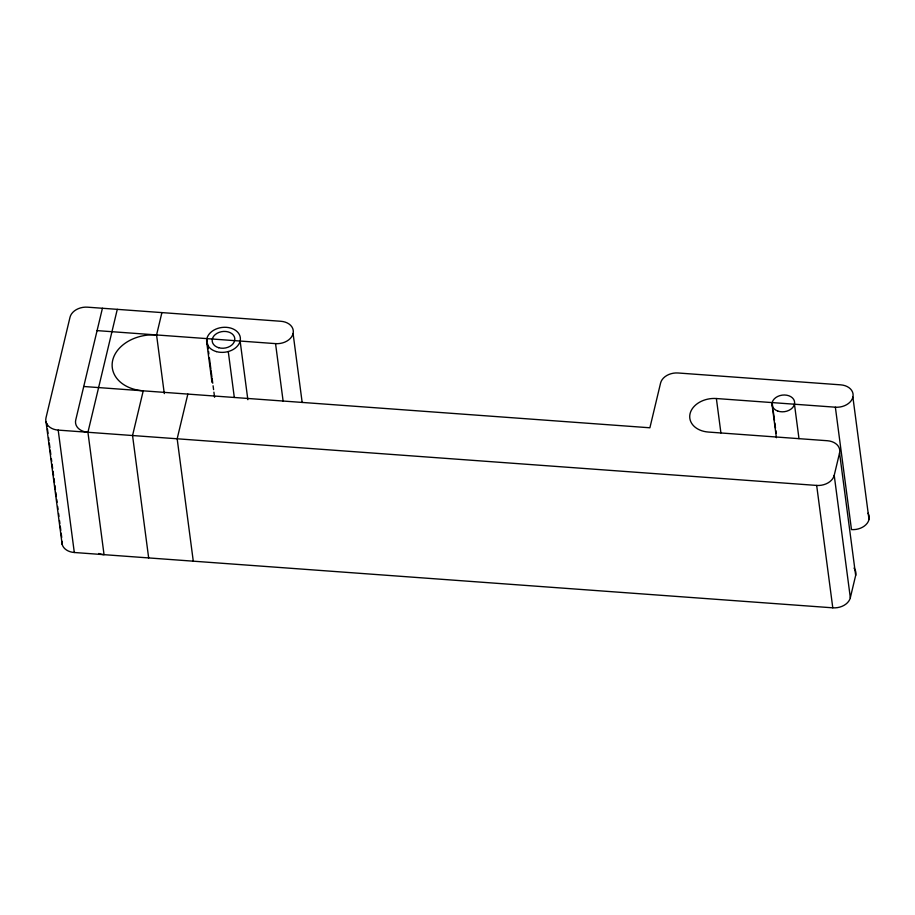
<?xml version="1.0" encoding="UTF-8"?>
<svg xmlns="http://www.w3.org/2000/svg" width="915" height="915" viewBox="0 0 915 915"><rect width="100%" height="100%" fill="white"/><g stroke="black" fill="none" stroke-linecap="round" stroke-linejoin="round"><path stroke-width="1.37" d="M102.423 308.263L75.728 420.019A15.166 11.152 -7.5 0 0 87.931 432.28L104.047 554.673A15.166 11.152 -7.5 0 1 98.763 553.484M87.931 432.28L117.292 309.339M164.288 393.599L156.568 334.947L161.909 312.598M187.85 394.091L177.167 438.788L193.282 561.181M61.923 541.245A15.166 11.152 -7.5 0 0 74.309 552.5L832.787 607.823A15.166 11.152 -7.5 0 0 850.332 597.735L834.217 475.343L839.558 452.994A15.166 11.152 -7.5 0 0 827.354 440.733L708.37 432.052A22.749 16.722 -7.5 0 1 690.07 413.66A22.749 16.722 -7.5 0 1 716.376 398.528L835.361 407.198A15.166 11.152 -7.5 0 0 852.894 397.11A15.166 11.152 -7.5 0 0 840.691 384.849L678.106 372.988A15.166 11.152 -7.5 0 0 660.573 383.088L649.89 427.785L83.734 386.496M850.332 597.735L855.674 575.386L839.558 452.994M97.082 330.612L275.552 343.628A15.166 11.152 -7.5 0 0 293.086 333.54A15.166 11.152 -7.5 0 0 280.894 321.279L87.554 307.177A15.166 11.152 -7.5 0 0 70.009 317.265L45.99 417.846A15.166 11.152 -7.5 0 0 58.194 430.107L74.309 552.5M58.194 430.107L816.672 485.43A15.166 11.152 -7.5 0 0 834.217 475.343M852.894 397.11L869.01 519.503M835.361 407.198L851.476 529.591A15.166 11.152 -7.5 0 0 865.956 524.684A15.166 11.152 -7.5 0 0 868.049 513.212M816.672 485.43L832.787 607.823M794.46 404.224L798.989 438.64M772.146 402.589L772.66 406.42M773.164 410.24L774.502 420.443M774.833 422.993L775.508 428.094M775.84 430.645L776.183 433.184M772.203 405.734L776.412 437.725M716.376 398.528L720.917 432.944M293.086 333.54L302.167 402.474M275.552 343.628L283.147 401.308M240.13 341.043L247.851 399.695M228.27 351.554L234.309 397.442M206.87 338.619L207.202 341.169M207.545 343.72L208.208 348.821M208.551 351.371L208.883 353.922M209.386 357.742L210.896 369.214M211.068 370.495L211.903 376.866M212.074 378.135L212.749 383.236M213.081 385.787L213.584 389.618M213.916 392.169L214.59 397.259M206.641 341.615L212.006 382.413M148.665 557.933L132.549 435.54L143.232 390.831A37.927 27.873 -7.5 0 1 112.717 360.178A37.927 27.873 -7.5 0 1 156.568 334.947M46.734 423.473L47.1 426.287M47.466 429.101L48.026 433.321M48.575 437.542L48.953 440.355M49.319 443.169L49.879 447.389M50.245 450.203L50.805 454.423M51.354 458.644L51.732 461.457M52.098 464.271L52.658 468.491M53.024 471.305L53.585 475.526M53.951 478.339L54.511 482.56M54.877 485.373L55.438 489.594M55.804 492.407L56.364 496.628M56.73 499.441L57.096 502.255M57.656 506.475L58.022 509.289M58.583 513.509L58.949 516.323M59.509 520.543L59.875 523.357M60.253 526.171L60.802 530.391M61.179 533.205L61.728 537.425M46.047 422.044L62.163 544.436M854.027 568.101A15.166 11.152 -7.5 0 1 855.674 575.386M777.693 411.029A11.38 8.361 -7.5 0 0 794.643 402.68A11.38 8.361 -7.5 0 0 777.59 396.504A11.38 8.361 -7.5 0 0 777.693 411.029M218.696 347.723A11.38 8.361 -7.5 0 0 234.789 338.436A11.38 8.361 -7.5 0 0 217.015 333.334A11.38 8.361 -7.5 0 0 218.696 347.723M216.409 351.612A16.962 12.467 -7.5 0 0 240.325 337.681A16.962 12.467 -7.5 0 0 213.755 330.189A16.962 12.467 -7.5 0 0 216.409 351.612"/></g></svg>
